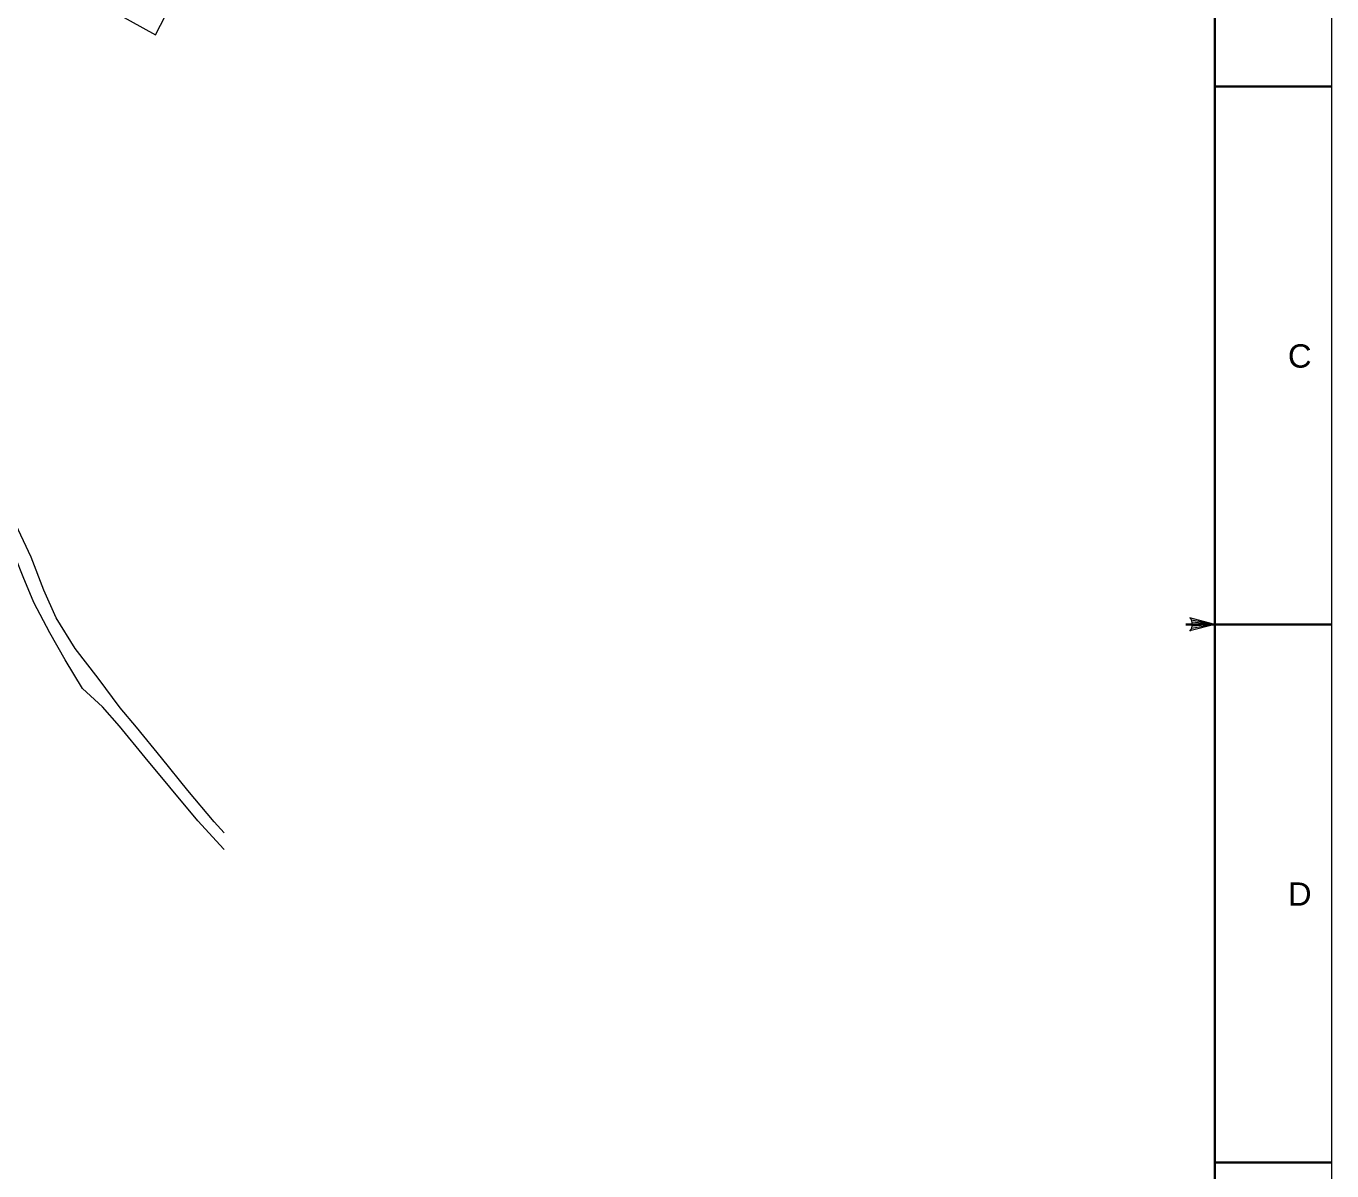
# Model space of a CAD drawing. Header units: millimetres. Extents: x 563164 to 564847, y 4765050 to 4766444.
# Drawn here: x 564398.4 to 564846.5, y 4765456.7 to 4765849.6 of the extents above; entities that cross this region are included whole.
import ezdxf
from ezdxf.enums import TextEntityAlignment as Align

# ---------------------------------------------------------------- set-up
doc = ezdxf.new("R2010")
doc.units = ezdxf.units.MM
doc.layers.add('58 Formato plano y líneas de solape - Planoaren formatua eta gainjartze-marrak', color=7, linetype='Continuous', lineweight=0)
doc.layers.add('7 Cartografía - Kartografia', color=7, linetype='Continuous', lineweight=0)
doc.styles.add('StyleArial', font='arial.ttf')

msp = doc.modelspace()

# ---------------------------------------------------------------- linework, layer by layer
at = {"layer": '58 Formato plano y líneas de solape - Planoaren formatua eta gainjartze-marrak', "color": 7, "linetype": 'Continuous', "lineweight": 30}
for p, q in [((564806.52, 4765828.89), (564846.52, 4765828.89)), ((564846.35, 4765644.22), (564796.35, 4765644.22)), ((564846.52, 4765644.22), (564796.52, 4765644.22)), ((564806.52, 4765644.22), (564846.52, 4765644.22)), ((564806.52, 4765459.56), (564846.52, 4765459.56))]:
    msp.add_line(p, q, dxfattribs=at)
at = {"layer": '58 Formato plano y líneas de solape - Planoaren formatua eta gainjartze-marrak', "color": 7, "linetype": 'Continuous', "lineweight": 0}
msp.add_line((564806.35, 4765644.22), (564796.35, 4765644.22), dxfattribs=at)
at = {"layer": '58 Formato plano y líneas de solape - Planoaren formatua eta gainjartze-marrak', "color": 7, "linetype": 'Continuous', "lineweight": 13}
for q in [(564797.79, 4765646.54), (564797.79, 4765641.98), (564798.35, 4765645.66), (564798.35, 4765642.86), (564798.59, 4765644.94), (564798.59, 4765643.58)]:
    msp.add_line((564806.35, 4765644.22), q, dxfattribs=at)
at = {"layer": '58 Formato plano y líneas de solape - Planoaren formatua eta gainjartze-marrak', "color": 7, "linetype": 'Continuous', "lineweight": 0, "flags": 128}
msp.add_lwpolyline([(563164.35, 4766238.22), (564846.35, 4766238.22), (564846.35, 4765050.22), (563164.35, 4765050.22), (563164.35, 4766238.22)], dxfattribs=at)
at = {"layer": '58 Formato plano y líneas de solape - Planoaren formatua eta gainjartze-marrak', "color": 7, "linetype": 'Continuous', "lineweight": 30, "flags": 128}
msp.add_lwpolyline([(563204.35, 4765090.22), (563204.35, 4766198.22), (564806.35, 4766198.22), (564806.35, 4765090.22), (564806.35, 4765090.22), (564806.35, 4765090.22), (564806.35, 4765090.22), (564806.35, 4765090.22), (563204.35, 4765090.22)], dxfattribs=at)
at = {"layer": '58 Formato plano y líneas de solape - Planoaren formatua eta gainjartze-marrak', "color": 7, "linetype": 'Continuous', "lineweight": 13}
msp.add_arc((564794.98, 4765644.24), 3.65, 321.3763, 38.6581, dxfattribs=at)
at = {"layer": '7 Cartografía - Kartografia', "color": 253, "linetype": 'Continuous', "lineweight": 0, "true_color": 0x9a9a9a, "flags": 128}
for points in [[(564329.48, 4765912.78), (564329.48, 4765912.78), (564341.52, 4765905.57), (564344.47, 4765903.74), (564359.83, 4765894.86), (564374.05, 4765886.6), (564392.49, 4765875.91), (564401.51, 4765870.27), (564414.63, 4765861.76), (564421.9, 4765858.01), (564429.76, 4765853.72), (564442.84, 4765846.55)], [(564442.84, 4765846.55), (564447.98, 4765856.55), (564453.53, 4765867.06), (564457.39, 4765874.47), (564462.84, 4765884.54), (564466.35, 4765890.58)], [(564466.35, 4765572.75), (564462.99, 4765576.5), (564453.9, 4765587.28), (564444.92, 4765598.49), (564436.25, 4765608.93), (564430.65, 4765615.57), (564423.13, 4765625.83), (564415.2, 4765635.98), (564408.78, 4765646.49), (564404.49, 4765655.94), (564400.1, 4765667.3), (564394.87, 4765678.5), (564391.89, 4765684.17), (564387.41, 4765692.88), (564383.48, 4765701.84), (564378.12, 4765710.96), (564368.9, 4765723.41), (564360.75, 4765733.21), (564354.81, 4765740.72), (564354.79, 4765742.89)], [(564466.35, 4765566.93), (564466.24, 4765567.06), (564457.31, 4765576.84), (564447.74, 4765588.38), (564439.24, 4765598.52), (564430.44, 4765609.36), (564424.57, 4765615.95), (564417.76, 4765622.22), (564411.86, 4765632.06), (564406.57, 4765641.31), (564401.08, 4765651.75), (564397.39, 4765660.58), (564394.72, 4765667.16)]]:
    msp.add_lwpolyline(points, dxfattribs=at)

# ---------------------------------------------------------------- texts
at = {"layer": '58 Formato plano y líneas de solape - Planoaren formatua eta gainjartze-marrak', "color": 7, "linetype": 'Continuous', "lineweight": 0, "style": 'StyleArial', "width": 1.009135}
for s, p in [('C', (564831.42, 4765736.36)), ('D', (564831.42, 4765551.69))]:
    msp.add_text(s, height=8, dxfattribs=at).set_placement(p, align=Align.MIDDLE_LEFT)

doc.saveas('drawing.dxf')
